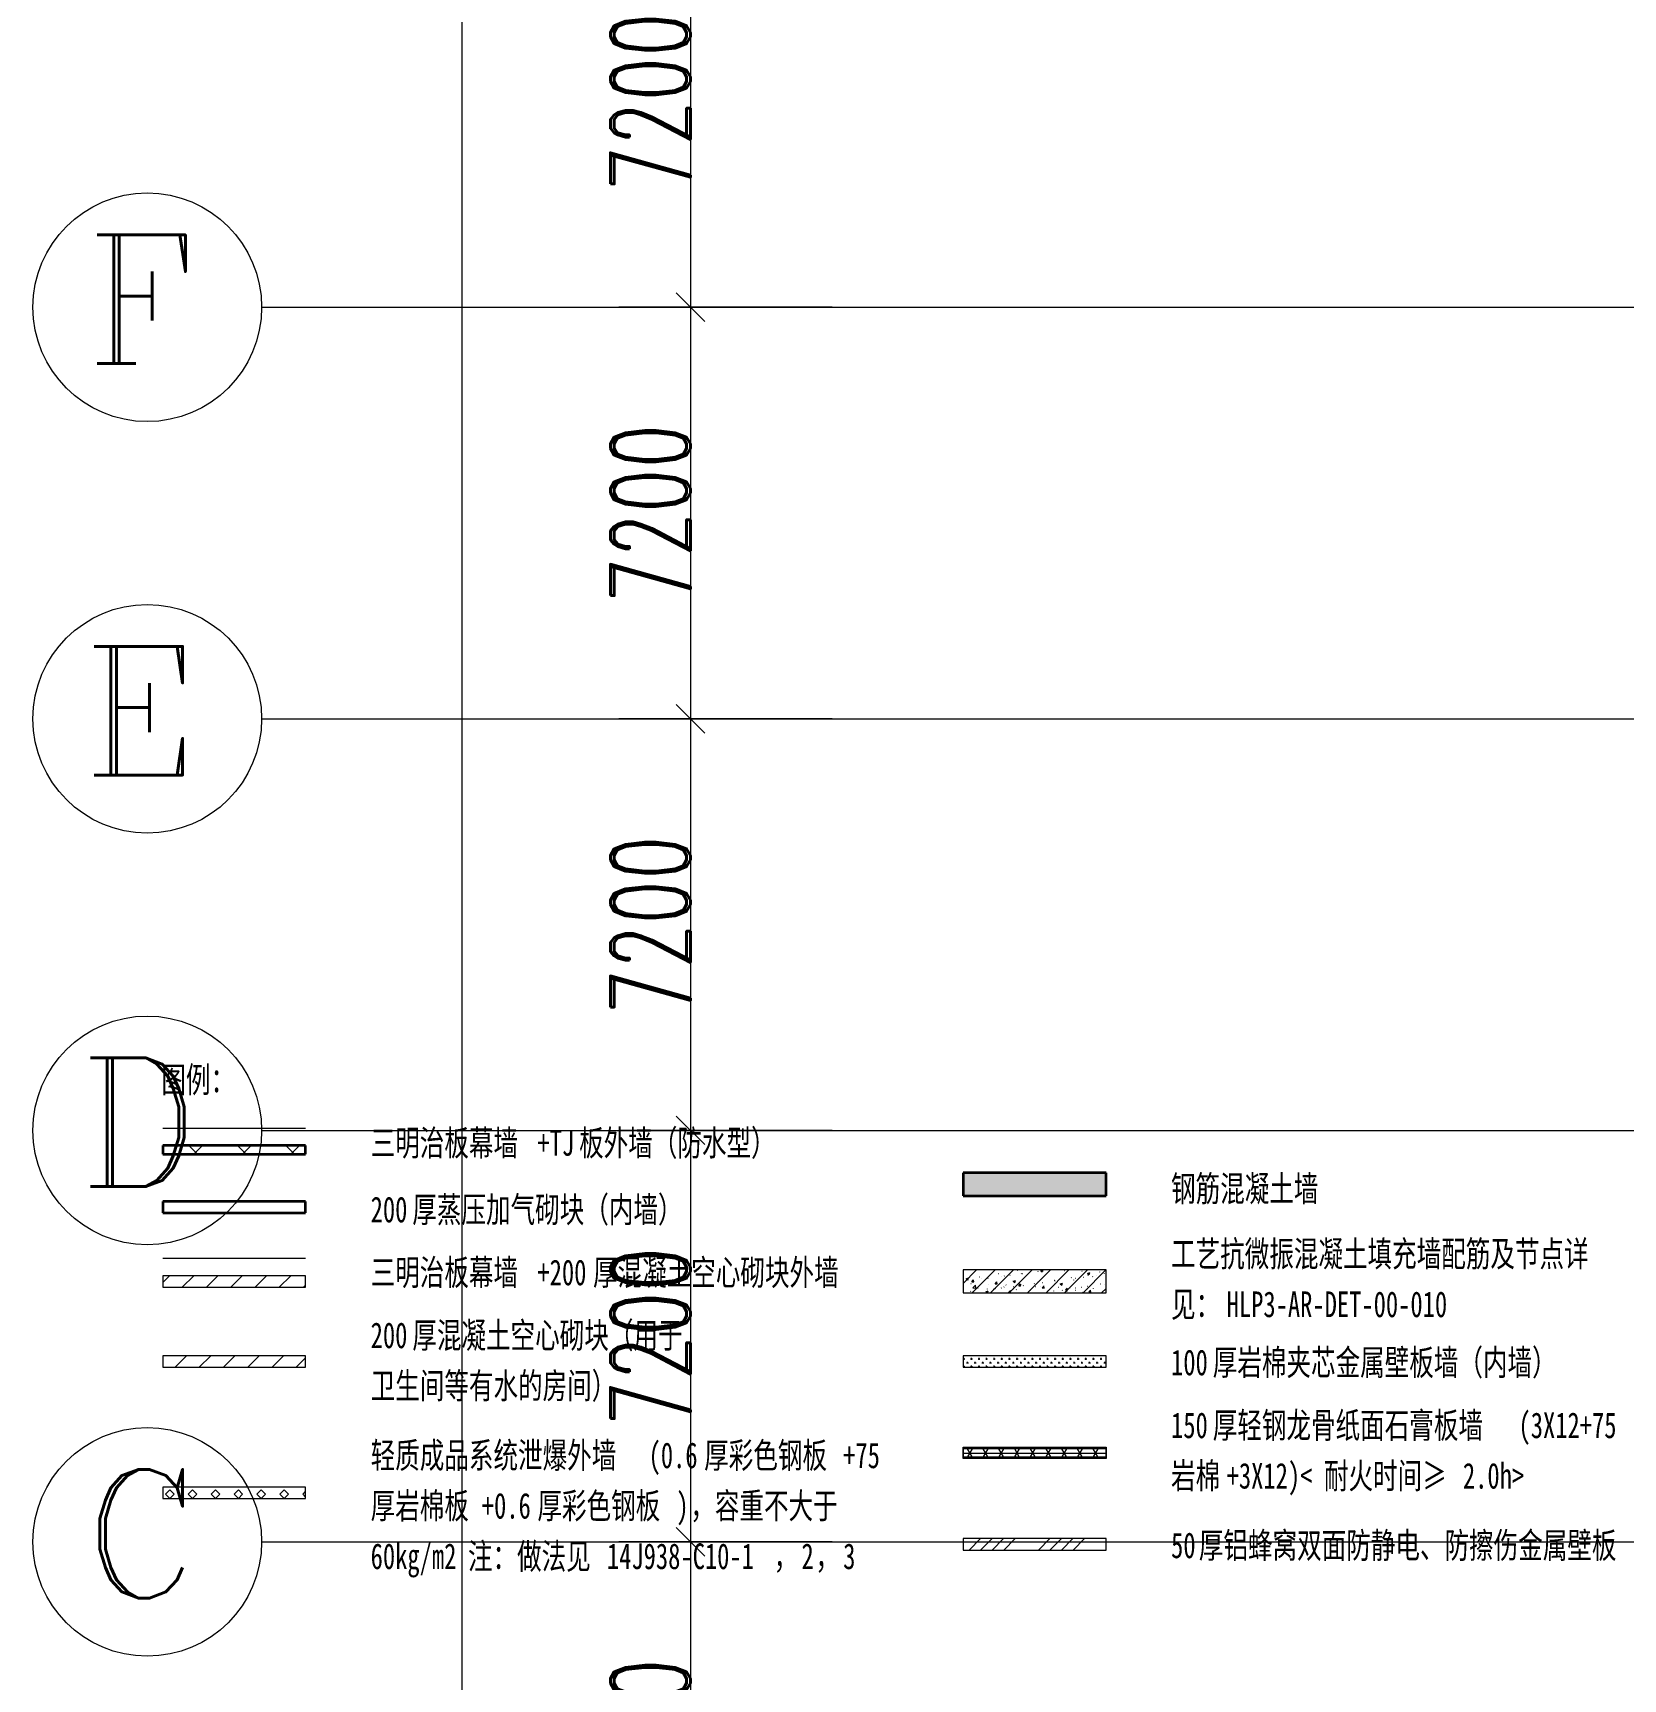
# Model space of a CAD drawing. Header units: millimetres. Extents: x -30000 to 430621, y -31706 to 192400.
# Drawn here: x -30000 to -2187, y 12000 to 40800 of the extents above; entities that cross this region are included whole.
import ezdxf

# ---------------------------------------------------------------- set-up
doc = ezdxf.new("R2010")
doc.units = ezdxf.units.MM
doc.linetypes.add('轴网线', pattern=[22.04, 18.38, -1.83, 0, -1.83])
doc.layers.get('0').update_dxf_attribs({"color": 8})
doc.layers.get('Defpoints').update_dxf_attribs({"color": 8})
for name, color, linetype, lineweight in [('A-ANNO-DIMS', 8, 'Continuous', 9), ('A-DETL', 8, 'Continuous', 18), ('A-DETL-GENF', 8, 'Continuous', 18), ('G-ANNO-TEXT', 8, 'Continuous', 9), ('S-GRID', 8, 'Continuous', 9), ('S-GRID-IDEN', 8, 'Continuous', 9)]:
    doc.layers.add(name, color=color, linetype=linetype, lineweight=lineweight)
doc.styles.add('RomanC', font='romanc__.ttf', dxfattribs={"height": 2250})
doc.styles.add('RomanD_4', font='romand__.ttf', dxfattribs={"width": 0.65, "height": 1400})
doc.styles.add('仿宋_1', font='simfang.ttf', dxfattribs={"width": 0.7, "height": 450})
doc.dimstyles.new('第一_二道尺寸线', dxfattribs={"dimscale": 304.8, "dimtxt": 1405.004626, "dimasz": 1.64042, "dimexe": 4.10105, "dimexo": 0.0625, "dimgap": 0, "dimtad": 1, "dimdec": 0, "dimzin": 0, "dimdsep": 46, "dimtxsty": 'RomanD_4', "dimblk1": 'OBLIQUE', "dimblk2": 'OBLIQUE', "dimsah": 1, "dimcen": 0.09, "dimazin": 0, "dimtfac": 1, "dimtdec": 4, "dimtix": 1, "dimtmove": 0, "dimatfit": 3, "dimfxl": 8.2021, "dimfxlon": 1, "dimtvp": 1, "dimtolj": 1, "dimtzin": 0, "dimlwd": 18, "dimlwe": 18, "dimarcsym": 2})
pattern_1 = [(45, (0, 0), (-212.132, 212.132), [])]

# ---------------------------------------------------------------- blocks, each defined once
blk = doc.blocks.new('轴网 - 宽度系数 1_0-670626-LAY-4F-1_500-A')
at = {"layer": 'S-GRID-IDEN'}
blk.add_circle((0, 0), 4, dxfattribs=at)
blk = doc.blocks.new('_Oblique')
at = {"color": 0, "linetype": 'ByBlock', "lineweight": -2}
blk.add_line((-0.5, -0.5), (0.5, 0.5), dxfattribs=at)
blk = doc.blocks.new('DIMBLOCK24-LAY-4F-1_500-A')
at = {"layer": 'A-ANNO-DIMS', "color": 0, "lineweight": 18, "transparency": 16777216}
for p, q in [((-16019.05, 43200), (-19750, 43200)), ((-18500, 43200), (-18500, 36000)), ((-16019.05, 36000), (-19750, 36000))]:
    blk.add_line(p, q, dxfattribs=at)
at = {"layer": 'Defpoints', "color": 0, "transparency": 16777216}
for p in [(-16000, 43200), (-18500, 36000), (-16000, 36000)]:
    blk.add_point(p, dxfattribs=at)
at = {"layer": 'A-ANNO-DIMS', "color": 0, "lineweight": 18, "transparency": 16777216, "xscale": 500.0000000000001, "yscale": 500.0000000000001, "zscale": 500.0000000000001}
for p, rotation in [((-18500, 43200), 90), ((-18500, 36000), 270)]:
    blk.add_blockref('_Oblique', p, dxfattribs=dict(at, rotation=rotation))
at = {"layer": 'A-ANNO-DIMS', "color": 0, "lineweight": 18, "transparency": 16777216, "insert": (-19200, 39600), "char_height": 1400, "width": 3890.782, "attachment_point": 5, "rotation": 90, "style": 'RomanD_4'}
blk.add_mtext('\\A1;7200', dxfattribs=at)
blk = doc.blocks.new('DIMBLOCK25-LAY-4F-1_500-A')
at = {"layer": 'A-ANNO-DIMS', "color": 0, "lineweight": 18, "transparency": 16777216}
for p, q in [((-16019.05, 36000), (-19750, 36000)), ((-18500, 36000), (-18500, 28800)), ((-16019.05, 28800), (-19750, 28800))]:
    blk.add_line(p, q, dxfattribs=at)
at = {"layer": 'Defpoints', "color": 0, "transparency": 16777216}
for p in [(-16000, 36000), (-18500, 28800), (-16000, 28800)]:
    blk.add_point(p, dxfattribs=at)
at = {"layer": 'A-ANNO-DIMS', "color": 0, "lineweight": 18, "transparency": 16777216, "xscale": 500.0000000000001, "yscale": 500.0000000000001, "zscale": 500.0000000000001}
for p, rotation in [((-18500, 36000), 90), ((-18500, 28800), 270)]:
    blk.add_blockref('_Oblique', p, dxfattribs=dict(at, rotation=rotation))
at = {"layer": 'A-ANNO-DIMS', "color": 0, "lineweight": 18, "transparency": 16777216, "insert": (-19200, 32400), "char_height": 1400, "width": 3890.782, "attachment_point": 5, "rotation": 90, "style": 'RomanD_4'}
blk.add_mtext('\\A1;7200', dxfattribs=at)
blk = doc.blocks.new('DIMBLOCK26-LAY-4F-1_500-A')
at = {"layer": 'A-ANNO-DIMS', "color": 0, "lineweight": 18, "transparency": 16777216}
for p, q in [((-16019.05, 28800), (-19750, 28800)), ((-18500, 28800), (-18500, 21600)), ((-16019.05, 21600), (-19750, 21600))]:
    blk.add_line(p, q, dxfattribs=at)
at = {"layer": 'Defpoints', "color": 0, "transparency": 16777216}
for p in [(-16000, 28800), (-18500, 21600), (-16000, 21600)]:
    blk.add_point(p, dxfattribs=at)
at = {"layer": 'A-ANNO-DIMS', "color": 0, "lineweight": 18, "transparency": 16777216, "xscale": 500.0000000000001, "yscale": 500.0000000000001, "zscale": 500.0000000000001}
for p, rotation in [((-18500, 28800), 90), ((-18500, 21600), 270)]:
    blk.add_blockref('_Oblique', p, dxfattribs=dict(at, rotation=rotation))
at = {"layer": 'A-ANNO-DIMS', "color": 0, "lineweight": 18, "transparency": 16777216, "insert": (-19200, 25200), "char_height": 1400, "width": 3890.782, "attachment_point": 5, "rotation": 90, "style": 'RomanD_4'}
blk.add_mtext('\\A1;7200', dxfattribs=at)
blk = doc.blocks.new('DIMBLOCK27-LAY-4F-1_500-A')
at = {"layer": 'A-ANNO-DIMS', "color": 0, "lineweight": 18, "transparency": 16777216}
for p, q in [((-16019.05, 21600), (-19750, 21600)), ((-18500, 21600), (-18500, 14400)), ((-16019.05, 14400), (-19750, 14400))]:
    blk.add_line(p, q, dxfattribs=at)
at = {"layer": 'Defpoints', "color": 0, "transparency": 16777216}
for p in [(-16000, 21600), (-18500, 14400), (-16000, 14400)]:
    blk.add_point(p, dxfattribs=at)
at = {"layer": 'A-ANNO-DIMS', "color": 0, "lineweight": 18, "transparency": 16777216, "xscale": 500.0000000000001, "yscale": 500.0000000000001, "zscale": 500.0000000000001}
for p, rotation in [((-18500, 21600), 90), ((-18500, 14400), 270)]:
    blk.add_blockref('_Oblique', p, dxfattribs=dict(at, rotation=rotation))
at = {"layer": 'A-ANNO-DIMS', "color": 0, "lineweight": 18, "transparency": 16777216, "insert": (-19200, 18000), "char_height": 1400, "width": 3890.782, "attachment_point": 5, "rotation": 90, "style": 'RomanD_4'}
blk.add_mtext('\\A1;7200', dxfattribs=at)
blk = doc.blocks.new('DIMBLOCK28-LAY-4F-1_500-A')
at = {"layer": 'A-ANNO-DIMS', "color": 0, "lineweight": 18, "transparency": 16777216}
for p, q in [((-16019.05, 14400), (-19750, 14400)), ((-18500, 14400), (-18500, 7200)), ((-16019.05, 7200), (-19750, 7200))]:
    blk.add_line(p, q, dxfattribs=at)
at = {"layer": 'Defpoints', "color": 0, "transparency": 16777216}
for p in [(-16000, 14400), (-18500, 7200), (-16000, 7200)]:
    blk.add_point(p, dxfattribs=at)
at = {"layer": 'A-ANNO-DIMS', "color": 0, "lineweight": 18, "transparency": 16777216, "xscale": 500.0000000000001, "yscale": 500.0000000000001, "zscale": 500.0000000000001}
for p, rotation in [((-18500, 14400), 90), ((-18500, 7200), 270)]:
    blk.add_blockref('_Oblique', p, dxfattribs=dict(at, rotation=rotation))
at = {"layer": 'A-ANNO-DIMS', "color": 0, "lineweight": 18, "transparency": 16777216, "insert": (-19200, 10800), "char_height": 1400, "width": 3890.782, "attachment_point": 5, "rotation": 90, "style": 'RomanD_4'}
blk.add_mtext('\\A1;7200', dxfattribs=at)
blk = doc.blocks.new('DIMBLOCK97-LAY-4F-1_500-A')
at = {"layer": 'A-ANNO-DIMS', "color": 0, "lineweight": 18, "transparency": 16777216}
for p, q in [((-20019.05, 159050), (-23750, 159050)), ((-22500, 159050), (-22500, -650)), ((-20019.05, -650), (-23750, -650))]:
    blk.add_line(p, q, dxfattribs=at)
at = {"layer": 'Defpoints', "color": 0, "transparency": 16777216}
for p in [(-20000, 159050), (-22500, -650), (-20000, -650)]:
    blk.add_point(p, dxfattribs=at)
at = {"layer": 'A-ANNO-DIMS', "color": 0, "lineweight": 18, "transparency": 16777216, "xscale": 500.0000000000001, "yscale": 500.0000000000001, "zscale": 500.0000000000001}
for p, rotation in [((-22500, 159050), 90), ((-22500, -650), 270)]:
    blk.add_blockref('_Oblique', p, dxfattribs=dict(at, rotation=rotation))
at = {"layer": 'A-ANNO-DIMS', "color": 0, "lineweight": 18, "transparency": 16777216, "insert": (-23200, 79200), "char_height": 1400, "width": 5836.1731, "attachment_point": 5, "rotation": 90, "style": 'RomanD_4'}
blk.add_mtext('\\A1;159700', dxfattribs=at)

msp = doc.modelspace()

# ---------------------------------------------------------------- hatches: boundary and pattern name
at = {"layer": 'A-DETL-GENF', "lineweight": 15}
h = msp.add_hatch(dxfattribs=at)
h.set_pattern_fill('FP_2', color=256, style=0, pattern_type=2)
h.set_pattern_definition([(45, (0, 0), (-424.264, 424.264), []), (135, (0, 0), (-424.264, -424.264), [])])
h.paths.add_polyline_path([(-25230.7, 21182.2), (-25230.7, 21332.2), (-27730.7, 21332.2), (-27730.7, 21182.2)], flags=0)
at = {"layer": 'A-DETL-GENF'}
msp.add_hatch(color=256, dxfattribs=at).paths.add_polyline_path([(-11230.7, 20457.2), (-11230.7, 20857.2), (-13730.7, 20857.2), (-13730.7, 20457.2)], flags=0)
at = {"layer": 'A-DETL-GENF', "lineweight": 15}
h = msp.add_hatch(dxfattribs=at)
h.set_pattern_fill('FP_3', color=256, style=0, pattern_type=2)
h.set_pattern_definition(pattern_1)
h.paths.add_polyline_path([(-25230.7, 18857.2), (-25230.7, 19057.2), (-27730.7, 19057.2), (-27730.7, 18857.2)], flags=0)
h = msp.add_hatch(dxfattribs=at)
h.set_pattern_fill('FP_8', color=256, style=0, pattern_type=2)
h.set_pattern_definition([(45, (0, 0), (-161.6446, 161.6446), []), (50, (0, 0), (409.9143, -35.863), [42.863, -471.488]), (355, (0, 0), (-79.2964, 429.878), [34.29, -377.19]), (100.451, (34.16, -3), (330.621, 394.0124), [36.428, -400.703]), (46.184, (0, 114.3), (609.928, -94.596), [64.294, -707.231]), (96.636, (50.8, 106.4), (534.156, 556.713), [54.641, -601.054]), (351.184, (0, 114.3), (534.162, 556.707), [51.435, -565.785]), (21, (57.15, 85.72), (341.1323, -230.097), [42.862, -471.487]), (326, (57.15, 85.72), (139.055, 414.4234), [34.29, -377.19]), (71.451, (85.58, 66.55), (480.189, 184.323), [36.428, -400.703]), (37.5, (0, 0), (6.949, 190.2485), [5.029, -367.589, 5.029, -377.876, -378.619]), (37.5, (0, 0), (6.949, 190.2485), [-755.523, 5.029, -373.59]), (7.5, (0, 0), (150.3438, 225.4062), [5.029, -213.284, 5.029, -359.016, -144.304]), (7.5, (0, 0), (150.3438, 225.4062), [-582.358, 5.029, -139.275]), (327.5, (-127.44, 0), (305.0794, -12.8897), [5.029, -137.846, 5.029, -440.741, -591.502]), (327.5, (-127.44, 0), (305.0794, -12.8897), [-588.645, 5.029, -586.473]), (317.5, (-184.6, 0), (333.291, 57.2104), [5.029, -180.708, 5.029, -291.008, -420.053]), (317.5, (-184.6, 0), (333.291, 57.2104), [-481.775, 5.029, -415.023])])
h.paths.add_polyline_path([(-11230.7, 18757.2), (-11230.7, 19157.2), (-13730.7, 19157.2), (-13730.7, 18757.2)], flags=0)
h = msp.add_hatch(dxfattribs=at)
h.set_pattern_fill('FP_3', color=256, style=0, pattern_type=2)
h.set_pattern_definition(pattern_1)
h.paths.add_polyline_path([(-25230.7, 17457.2), (-25230.7, 17657.2), (-27730.7, 17657.2), (-27730.7, 17457.2)], flags=0)
h = msp.add_hatch(dxfattribs=at)
h.set_pattern_fill('FP_4', color=256, style=0, pattern_type=2)
h.set_pattern_definition([(0, (0, 0), (66.675, 66.675), [33.337, -100.012]), (90, (16.67, -16.67), (-66.675, 66.675), [33.337, -100.012])])
h.paths.add_polyline_path([(-11230.7, 17457.2), (-11230.7, 17657.2), (-13730.7, 17657.2), (-13730.7, 17457.2)], flags=0)
h = msp.add_hatch(dxfattribs=at)
h.set_pattern_fill('FP_7', color=256, style=0, pattern_type=2)
h.set_pattern_definition([(0, (0, 0), (0, 238.125), []), (60, (0, 0), (-206.2223, 119.0625), []), (120, (0, 0), (-206.2223, -119.0625), [])])
h.paths.add_polyline_path([(-11230.7, 15887.2), (-11230.7, 16027.2), (-13730.7, 16027.2), (-13730.7, 15887.2)], flags=0)
h = msp.add_hatch(dxfattribs=at)
h.set_pattern_fill('FP_1', color=256, style=0, pattern_type=2)
h.set_pattern_definition([(45, (-1882.22, 162633.74), (0, 400.0004), [106.066, -1025.305]), (135, (-1807.22, 162558.74), (3e-14, 400.0004), [106.066, -1025.305]), (45, (-1807.22, 162558.74), (0, 400.0004), [106.066, -1025.305]), (135, (-1732.22, 162633.74), (3e-14, 400.0004), [106.066, -1025.305]), (45, (-1482.22, 162633.74), (0, 400.0004), [106.066, -1025.305]), (135, (-1407.22, 162558.74), (3e-14, 400.0004), [106.066, -1025.305]), (45, (-1407.22, 162558.74), (0, 400.0004), [106.066, -1025.305]), (135, (-1332.22, 162633.74), (3e-14, 400.0004), [106.066, -1025.305]), (45, (-2082.22, 162433.74), (0, 400.0004), [106.066, -1025.305]), (135, (-2007.22, 162358.74), (3e-14, 400.0004), [106.066, -1025.305]), (45, (-2007.22, 162358.74), (0, 400.0004), [106.066, -1025.305]), (135, (-1932.22, 162433.74), (3e-14, 400.0004), [106.066, -1025.305]), (45, (-1682.22, 162433.74), (0, 400.0004), [106.066, -1025.305]), (135, (-1607.22, 162358.74), (3e-14, 400.0004), [106.066, -1025.305]), (45, (-1607.22, 162358.74), (0, 400.0004), [106.066, -1025.305]), (135, (-1532.22, 162433.74), (3e-14, 400.0004), [106.066, -1025.305]), (45, (-1282.22, 162433.74), (0, 400.0004), [106.066, -1025.305]), (135, (-1207.22, 162358.74), (3e-14, 400.0004), [106.066, -1025.305]), (45, (-1207.22, 162358.74), (0, 400.0004), [106.066, -1025.305]), (135, (-1132.22, 162433.74), (3e-14, 400.0004), [106.066, -1025.305])])
h.paths.add_polyline_path([(-25230.7, 15157.2), (-25230.7, 15357.2), (-27730.7, 15357.2), (-27730.7, 15157.2)], flags=0)
h = msp.add_hatch(dxfattribs=at)
h.set_pattern_fill('FP_6', color=256, style=0, pattern_type=2)
h.set_pattern_definition([(45, (0, 0), (-606.167, 606.167), []), (45, (202.06, 0), (-606.167, 606.167), []), (45, (404.1, 0), (-606.167, 606.167), []), (45, (606.2, 0), (-606.167, 606.167), [])])
h.paths.add_polyline_path([(-11230.7, 14257.2), (-11230.7, 14457.2), (-13730.7, 14457.2), (-13730.7, 14257.2)], flags=0)

# ---------------------------------------------------------------- linework, layer by layer
at = {"layer": 'A-DETL', "lineweight": 15}
for p, q in [((-25230.7, 21632.2), (-27730.7, 21632.2)), ((-25230.7, 19357.2), (-27730.7, 19357.2)), ((-25230.7, 19057.2), (-27730.7, 19057.2)), ((-27730.7, 19057.2), (-27730.7, 18857.2)), ((-25230.7, 18857.2), (-25230.7, 19057.2)), ((-11230.7, 19157.2), (-13730.7, 19157.2)), ((-13730.7, 19157.2), (-13730.7, 18757.2)), ((-11230.7, 18757.2), (-11230.7, 19157.2)), ((-27730.7, 18857.2), (-25230.7, 18857.2)), ((-13730.7, 18757.2), (-11230.7, 18757.2)), ((-25230.7, 17657.2), (-27730.7, 17657.2)), ((-27730.7, 17657.2), (-27730.7, 17457.2)), ((-25230.7, 17457.2), (-25230.7, 17657.2)), ((-11230.7, 17657.2), (-13730.7, 17657.2)), ((-13730.7, 17657.2), (-13730.7, 17457.2)), ((-11230.7, 17457.2), (-11230.7, 17657.2)), ((-27730.7, 17457.2), (-25230.7, 17457.2)), ((-13730.7, 17457.2), (-11230.7, 17457.2)), ((-13730.7, 15857.2), (-13730.7, 16057.2)), ((-13730.7, 16057.2), (-11230.7, 16057.2)), ((-11230.7, 16027.2), (-13730.7, 16027.2)), ((-13730.7, 16027.2), (-13730.7, 15887.2)), ((-13730.7, 15887.2), (-11230.7, 15887.2)), ((-11230.7, 15857.2), (-13730.7, 15857.2)), ((-11230.7, 16057.2), (-11230.7, 15857.2)), ((-11230.7, 15887.2), (-11230.7, 16027.2)), ((-25230.7, 15357.2), (-27730.7, 15357.2)), ((-27730.7, 15357.2), (-27730.7, 15157.2)), ((-25230.7, 15157.2), (-25230.7, 15357.2)), ((-27730.7, 15157.2), (-25230.7, 15157.2)), ((-11230.7, 14457.2), (-13730.7, 14457.2)), ((-13730.7, 14457.2), (-13730.7, 14257.2)), ((-11230.7, 14257.2), (-11230.7, 14457.2)), ((-13730.7, 14257.2), (-11230.7, 14257.2))]:
    msp.add_line(p, q, dxfattribs=at)
at = {"layer": 'A-DETL', "lineweight": 35}
for p, q in [((-25230.7, 21332.2), (-27730.7, 21332.2)), ((-27730.7, 21332.2), (-27730.7, 21182.2)), ((-25230.7, 21182.2), (-25230.7, 21332.2)), ((-27730.7, 21182.2), (-25230.7, 21182.2)), ((-11230.7, 20857.2), (-13730.7, 20857.2)), ((-13730.7, 20857.2), (-13730.7, 20457.2)), ((-11230.7, 20457.2), (-11230.7, 20857.2)), ((-13730.7, 20457.2), (-11230.7, 20457.2)), ((-25230.7, 20357.2), (-27730.7, 20357.2)), ((-27730.7, 20357.2), (-27730.7, 20157.2)), ((-25230.7, 20157.2), (-25230.7, 20357.2)), ((-27730.7, 20157.2), (-25230.7, 20157.2))]:
    msp.add_line(p, q, dxfattribs=at)
at = {"layer": 'S-GRID'}
for p, q in [((-26000, 36000), (-16000, 36000)), ((-26000, 28800), (-16000, 28800)), ((-26000, 21600), (-16000, 21600)), ((-26000, 14400), (-16000, 14400))]:
    msp.add_line(p, q, dxfattribs=at)
at = {"layer": 'S-GRID', "linetype": '轴网线'}
for p, q in [((-16000, 36000), (308800, 36000)), ((-16000, 28800), (308800, 28800)), ((-16000, 21600), (308800, 21600)), ((-16000, 14400), (308800, 14400))]:
    msp.add_line(p, q, dxfattribs=at)

# ---------------------------------------------------------------- block references
at = {"layer": 'S-GRID-IDEN', "xscale": 499.9999999999995, "yscale": 499.9999999999995, "zscale": 499.9999999999995, "rotation": 269.9999999999994}
for p in [(-28000, 36000), (-28000, 28800), (-28000, 21600), (-28000, 14400)]:
    msp.add_blockref('轴网 - 宽度系数 1_0-670626-LAY-4F-1_500-A', p, dxfattribs=at)

# ---------------------------------------------------------------- texts
at = {"layer": 'G-ANNO-TEXT', "char_height": 450, "attachment_point": 1, "style": '仿宋_1'}
for s, insert, width in [('图例：', (-27753.4, 22712.5), 1767.721), ('三明治板幕墙', (-24093, 21606.4), 3535.442), ('+TJ', (-21176, 21606.4), 883.86), ('板外墙（防水型）', (-20446.8, 21606.4), 4713.922), ('钢筋混凝土墙', (-10093, 20805.5), 3535.442), ('厚蒸压加气砌块（内墙）', (-23363.8, 20440.1), 6481.643), ('200', (-24093, 20440.1), 883.86), ('工艺抗微振混凝土填充墙配筋及节点详', (-10093, 19665.5), 10017.085), ('三明治板幕墙', (-24093, 19340.1), 3535.442), ('+200', (-21176, 19340.1), 1178.481), ('厚混凝土空心砌块外墙', (-20203.7, 19340.1), 5892.403), ('见：', (-10093, 18782.4), 1178.481), ('HLP3-AR-DET-00-010', (-9120.7, 18782.4), 5303.163), ('200', (-24093, 18240.1), 883.86), ('厚混凝土空心砌块（用于', (-23363.8, 18240.1), 6481.643), ('100', (-10093, 17765.5), 883.86), ('厚岩棉夹芯金属壁板墙（内墙）', (-9363.8, 17765.5), 8249.364), ('卫生间等有水的房间）', (-24093, 17357.1), 5892.403), ('厚轻钢龙骨纸面石膏板墙', (-9363.8, 16665.5), 6481.643), ('(3X12+75', (-4015.9, 16665.5), 2356.961), ('150', (-10093, 16665.5), 883.86), ('轻质成品系统泄爆外墙', (-24093, 16140.1), 5892.403), ('(0.6', (-19231.3, 16140.1), 1178.481), ('厚彩色钢板', (-18259, 16140.1), 2946.202), ('+75', (-15828.1, 16140.1), 883.86), ('岩棉', (-10093, 15782.4), 1178.481), ('耐火时间≥', (-7419.1, 15782.4), 2946.202), ('+3X12)<', (-9120.7, 15782.4), 2062.341), ('2.0h>', (-4988.2, 15782.4), 1473.101), ('厚岩棉板', (-24093, 15257.1), 2356.961), ('厚彩色钢板', (-21176, 15257.1), 2946.202), ('\\f仿宋|b0|i0|c134|p49|;\\W.7;)', (-18745.2, 15257.1), 294.62), ('，容重不大于', (-18502.1, 15257.1), 3535.442), ('+0.6', (-22148.4, 15257.1), 1178.481), ('60kg/m2', (-24093, 14374), 2062.341), ('注：做法见', (-22391.4, 14374), 2946.202), ('50', (-10093, 14565.5), 589.24), ('厚铝蜂窝双面防静电、防擦伤金属壁板', (-9606.9, 14565.5), 10017.085), ('14J938-C10-1', (-19960.6, 14374), 3535.442), ('\\f仿宋|b0|i0|c134|p49|;\\W.7;2', (-16557.4, 14374), 294.62), ('\\f仿宋|b0|i0|c134|p49|;\\W.7;3', (-15828.1, 14374), 294.62), ('\\f仿宋|b0|i0|c134|p49|;\\W.7;，', (-17043.6, 14374), 589.24), ('\\f仿宋|b0|i0|c134|p49|;\\W.7;，', (-16314.3, 14374), 589.24)]:
    msp.add_mtext(s, dxfattribs=dict(at, insert=insert, width=width))
at = {"layer": 'S-GRID-IDEN', "char_height": 2250, "attachment_point": 1, "style": 'RomanC'}
for s, insert, width in [('\\fRomanC|b0|i0|c134|p2|;F', (-29069, 37267), 2565.4), ('\\fRomanC|b0|i0|c134|p2|;E', (-29119, 30067), 2685.653), ('\\fRomanC|b0|i0|c134|p2|;D', (-29184, 22867), 2845.991), ('\\fRomanC|b0|i0|c134|p2|;C', (-29119, 15667), 2685.653)]:
    msp.add_mtext(s, dxfattribs=dict(at, insert=insert, width=width))

# ---------------------------------------------------------------- dimensions: what is measured, and where the dimension line sits
at = {"layer": 'A-ANNO-DIMS', "lineweight": 18}
for base, p1, p2, override, picture, middle in [((-22500, -650), (-20000, 159050), (-20000, -650), {"dimpost": '<>', "dimfxl": 159700}, 'DIMBLOCK97-LAY-4F-1_500-A', (-23200, 79200)), ((-18500, 36000), (-16000, 43200), (-16000, 36000), {"dimpost": '<>', "dimfxl": 7200}, 'DIMBLOCK24-LAY-4F-1_500-A', (-19200, 39600)), ((-18500, 28800), (-16000, 36000), (-16000, 28800), {"dimpost": '<>', "dimfxl": 7200}, 'DIMBLOCK25-LAY-4F-1_500-A', (-19200, 32400)), ((-18500, 21600), (-16000, 28800), (-16000, 21600), {"dimpost": '<>', "dimfxl": 7200}, 'DIMBLOCK26-LAY-4F-1_500-A', (-19200, 25200)), ((-18500, 14400), (-16000, 21600), (-16000, 14400), {"dimpost": '<>', "dimfxl": 7200}, 'DIMBLOCK27-LAY-4F-1_500-A', (-19200, 18000)), ((-18500, 7200), (-16000, 14400), (-16000, 7200), {"dimpost": '<>', "dimfxl": 7200}, 'DIMBLOCK28-LAY-4F-1_500-A', (-19200, 10800))]:
    dim = msp.add_linear_dim(base=base, p1=p1, p2=p2, angle=90, dimstyle='第一_二道尺寸线', override=override, dxfattribs=at)
    dim.commit()
    dim.dimension.update_dxf_attribs({"geometry": picture, "text_midpoint": middle})

doc.saveas('drawing.dxf')
